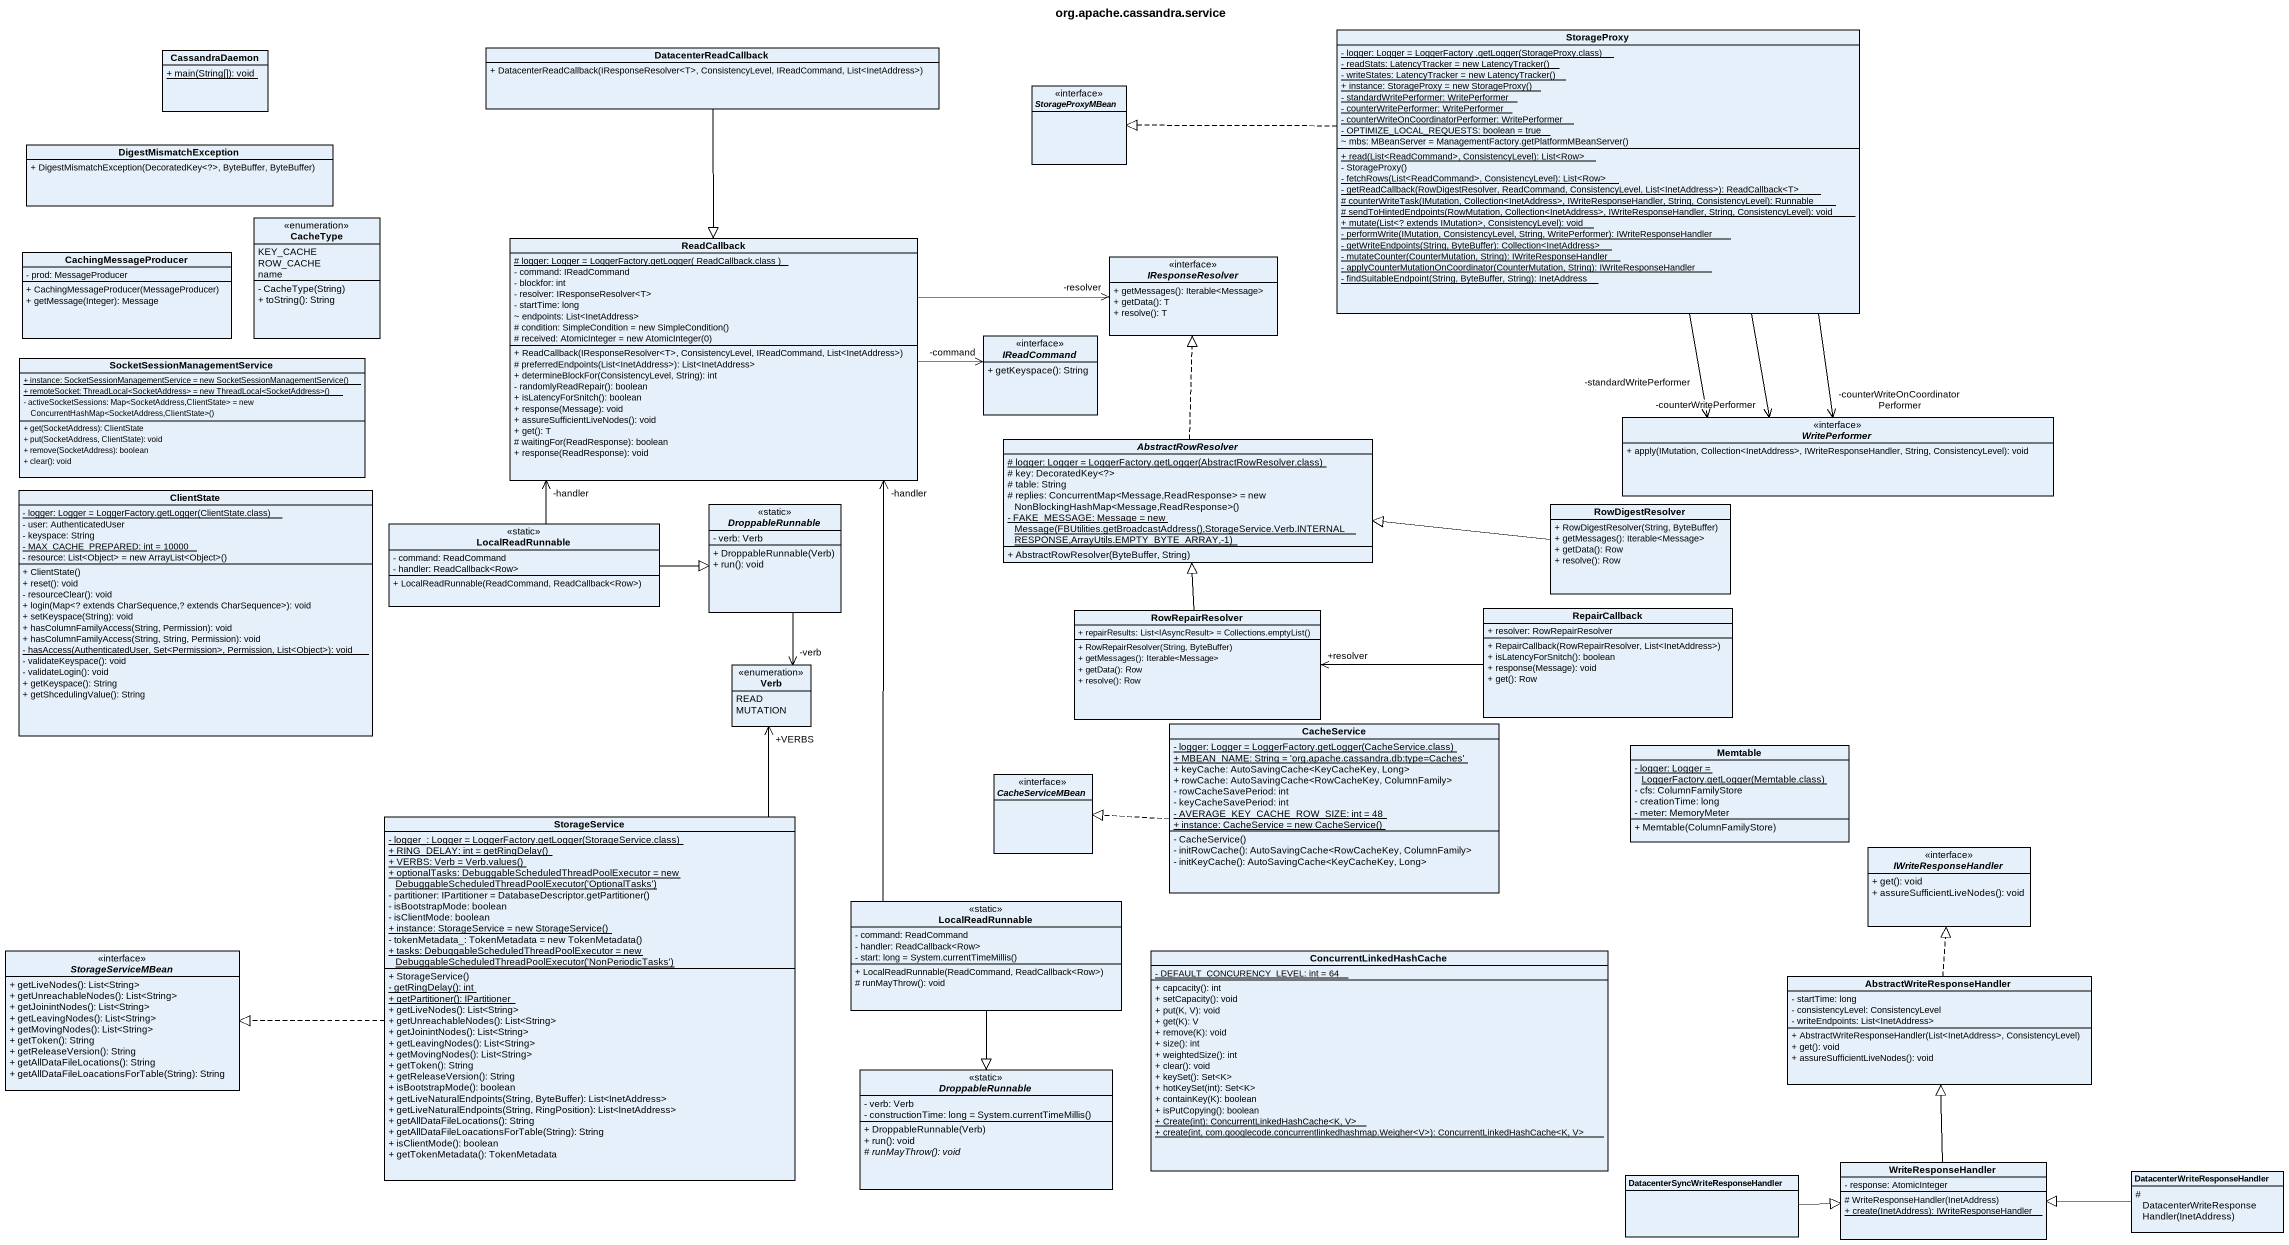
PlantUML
@startuml
title org.apache.cassandra.service
hide circle
hide empty members
skinparam classAttributeIconSize 0
class StorageProxy {
  {static} {field} - logger: Logger = LoggerFactory .getLogger(StorageProxy.class)
  {static} {field} - readStats: LatencyTracker = new LatencyTracker()
  {static} {field} - writeStates: LatencyTracker = new LatencyTracker()
  {static} {field} + instance: StorageProxy = new StorageProxy()
  {static} - standardWritePerformer: WritePerformer
  {static} - counterWritePerformer: WritePerformer
  {static} - counterWriteOnCoordinatorPerformer: WritePerformer
  {static} - OPTIMIZE_LOCAL_REQUESTS: boolean = true
  {field} ~ mbs: MBeanServer = ManagementFactory.getPlatformMBeanServer()
  {static} + read(List<ReadCommand>, ConsistencyLevel): List<Row>
  - StorageProxy()
  {static} - fetchRows(List<ReadCommand>, ConsistencyLevel): List<Row>
  {static} - getReadCallback(RowDigestResolver, ReadCommand, ConsistencyLevel, List<InetAddress>): ReadCallback<T>
  {static} # counterWriteTask(IMutation, Collection<InetAddress>, IWriteResponseHandler, String, ConsistencyLevel): Runnable
  {static} # sendToHintedEndpoints(RowMutation, Collection<InetAddress>, IWriteResponseHandler, String, ConsistencyLevel): void
  {static} + mutate(List<? extends IMutation>, ConsistencyLevel): void
  {static} - performWrite(IMutation, ConsistencyLevel, String, WritePerformer): IWriteResponseHandler
  {static} - getWriteEndpoints(String, ByteBuffer): Collection<InetAddress>
  {static} - mutateCounter(CounterMutation, String): IWriteResponseHandler
  {static} - applyCounterMutationOnCoordinator(CounterMutation, String): IWriteResponseHandler
  {static} - findSuitableEndpoint(String, ByteBuffer, String): InetAddress
}
class CassandraDaemon {
  {static} + main(String[]): void
}
class DatacenterReadCallback {
  + DatacenterReadCallback(IResponseResolver<T>, ConsistencyLevel, IReadCommand, List<InetAddress>)
}
interface StorageProxyMBean <<interface>>
class DigestMismatchException {
  + DigestMismatchException(DecoratedKey<?>, ByteBuffer, ByteBuffer)
}
enum CacheType {
  KEY_CACHE
  ROW_CACHE
  name
  - CacheType(String)
  + toString(): String
}
class ReadCallback {
  {static} {field} # logger: Logger = LoggerFactory.getLogger( ReadCallback.class )
  - command: IReadCommand
  - blockfor: int
  - resolver: IResponseResolver<T>
  - startTime: long
  ~ endpoints: List<InetAddress>
  {field} # condition: SimpleCondition = new SimpleCondition()
  {field} # received: AtomicInteger = new AtomicInteger(0)
  + ReadCallback(IResponseResolver<T>, ConsistencyLevel, IReadCommand, List<InetAddress>)
  # preferredEndpoints(List<InetAddress>): List<InetAddress>
  + determineBlockFor(ConsistencyLevel, String): int
  - randomlyReadRepair(): boolean
  + isLatencyForSnitch(): boolean
  + response(Message): void
  + assureSufficientLiveNodes(): void
  + get(): T
  # waitingFor(ReadResponse): boolean
  + response(ReadResponse): void
}
class CachingMessageProducer {
  - prod: MessageProducer
  + CachingMessageProducer(MessageProducer)
  + getMessage(Integer): Message
}
interface IResponseResolver <<interface>> {
  + getMessages(): Iterable<Message>
  + getData(): T
  + resolve(): T
}
class "SocketSessionManagementService" as SocketSessionManagementServi {
  {static} {field} + instance: SocketSessionManagementService = new SocketSessionManagementService()
  {static} {field} + remoteSocket: ThreadLocal<SocketAddress> = new ThreadLocal<SocketAddress>()
  {field} - activeSocketSessions: Map<SocketAddress,ClientState> = new ConcurrentHashMap<SocketAddress,ClientState>()
  + get(SocketAddress): ClientState
  + put(SocketAddress, ClientState): void
  + remove(SocketAddress): boolean
  + clear(): void
}
interface IReadCommand <<interface>> {
  + getKeyspace(): String
}
abstract class AbstractRowResolver {
  {static} {field} # logger: Logger = LoggerFactory.getLogger(AbstractRowResolver.class)
  # key: DecoratedKey<?>
  # table: String
  {field} # replies: ConcurrentMap<Message,ReadResponse> = new NonBlockingHashMap<Message,ReadResponse>()
  {static} {field} - FAKE_MESSAGE: Message = new Message(FBUtilities.getBroadcastAddress(),StorageService.Verb.INTERNAL_RESPONSE,ArrayUtils.EMPTY_BYTE_ARRAY,-1)
  + AbstractRowResolver(ByteBuffer, String)
}
interface WritePerformer <<interface>> {
  + apply(IMutation, Collection<InetAddress>, IWriteResponseHandler, String, ConsistencyLevel): void
}
class ClientState {
  {static} {field} - logger: Logger = LoggerFactory.getLogger(ClientState.class)
  - user: AuthenticatedUser
  - keyspace: String
  {static} - MAX_CACHE_PREPARED: int = 10000
  {field} - resource: List<Object> = new ArrayList<Object>()
  + ClientState()
  + reset(): void
  - resourceClear(): void
  + login(Map<? extends CharSequence,? extends CharSequence>): void
  + setKeyspace(String): void
  + hasColumnFamilyAccess(String, Permission): void
  + hasColumnFamilyAccess(String, String, Permission): void
  {static} - hasAccess(AuthenticatedUser, Set<Permission>, Permission, List<Object>): void
  - validateKeyspace(): void
  - validateLogin(): void
  + getKeyspace(): String
  + getShcedulingValue(): String
}
abstract class DroppableRunnable <<static>> {
  - verb: Verb
  + DroppableRunnable(Verb)
  + run(): void
}
class RowDigestResolver {
  + RowDigestResolver(String, ByteBuffer)
  + getMessages(): Iterable<Message>
  + getData(): Row
  + resolve(): Row
}
class LocalReadRunnable <<static>> {
  - command: ReadCommand
  - handler: ReadCallback<Row>
  + LocalReadRunnable(ReadCommand, ReadCallback<Row>)
}
class RowRepairResolver {
  {field} + repairResults: List<IAsyncResult> = Collections.emptyList()
  + RowRepairResolver(String, ByteBuffer)
  + getMessages(): Iterable<Message>
  + getData(): Row
  + resolve(): Row
}
class RepairCallback {
  + resolver: RowRepairResolver
  + RepairCallback(RowRepairResolver, List<InetAddress>)
  + isLatencyForSnitch(): boolean
  + response(Message): void
  + get(): Row
}
enum Verb {
  READ
  MUTATION
}
class CacheService {
  {static} {field} - logger: Logger = LoggerFactory.getLogger(CacheService.class)
  {static} + MBEAN_NAME: String = 'org.apache.cassandra.db:type=Caches'
  + keyCache: AutoSavingCache<KeyCacheKey, Long>
  + rowCache: AutoSavingCache<RowCacheKey, ColumnFamily>
  - rowCacheSavePeriod: int
  - keyCacheSavePeriod: int
  {static} - AVERAGE_KEY_CACHE_ROW_SIZE: int = 48
  {static} {field} + instance: CacheService = new CacheService()
  - CacheService()
  - initRowCache(): AutoSavingCache<RowCacheKey, ColumnFamily>
  - initKeyCache(): AutoSavingCache<KeyCacheKey, Long>
}
class Memtable {
  {static} {field} - logger: Logger = LoggerFactory.getLogger(Memtable.class)
  - cfs: ColumnFamilyStore
  - creationTime: long
  - meter: MemoryMeter
  + Memtable(ColumnFamilyStore)
}
interface CacheServiceMBean <<interface>>
class StorageService {
  {static} {field} - logger_: Logger = LoggerFactory.getLogger(StorageService.class)
  {static} {field} + RING_DELAY: int = getRingDelay()
  {static} {field} + VERBS: Verb = Verb.values()
  {static} {field} + optionalTasks: DebuggableScheduledThreadPoolExecutor = new DebuggableScheduledThreadPoolExecutor('OptionalTasks')
  {field} - partitioner: IPartitioner = DatabaseDescriptor.getPartitioner()
  - isBootstrapMode: boolean
  - isClientMode: boolean
  {static} {field} + instance: StorageService = new StorageService()
  {field} - tokenMetadata_: TokenMetadata = new TokenMetadata()
  {static} {field} + tasks: DebuggableScheduledThreadPoolExecutor = new DebuggableScheduledThreadPoolExecutor('NonPeriodicTasks')
  + StorageService()
  {static} - getRingDelay(): int
  {static} + getPartitioner(): IPartitioner
  + getLiveNodes(): List<String>
  + getUnreachableNodes(): List<String>
  + getJoinintNodes(): List<String>
  + getLeavingNodes(): List<String>
  + getMovingNodes(): List<String>
  + getToken(): String
  + getReleaseVersion(): String
  + isBootstrapMode(): boolean
  + getLiveNaturalEndpoints(String, ByteBuffer): List<InetAddress>
  + getLiveNaturalEndpoints(String, RingPosition): List<InetAddress>
  + getAllDataFileLocations(): String
  + getAllDataFileLoacationsForTable(String): String
  + isClientMode(): boolean
  + getTokenMetadata(): TokenMetadata
}
interface IWriteResponseHandler <<interface>> {
  + get(): void
  + assureSufficientLiveNodes(): void
}
class "LocalReadRunnable" as LocalReadRunnable_2 <<static>> {
  - command: ReadCommand
  - handler: ReadCallback<Row>
  {field} - start: long = System.currentTimeMillis()
  + LocalReadRunnable(ReadCommand, ReadCallback<Row>)
  # runMayThrow(): void
}
interface StorageServiceMBean <<interface>> {
  + getLiveNodes(): List<String>
  + getUnreachableNodes(): List<String>
  + getJoinintNodes(): List<String>
  + getLeavingNodes(): List<String>
  + getMovingNodes(): List<String>
  + getToken(): String
  + getReleaseVersion(): String
  + getAllDataFileLocations(): String
  + getAllDataFileLoacationsForTable(String): String
}
class ConcurrentLinkedHashCache {
  {static} - DEFAULT_CONCURENCY_LEVEL: int = 64
  + capcacity(): int
  + setCapacity(): void
  + put(K, V): void
  + get(K): V
  + remove(K): void
  + size(): int
  + weightedSize(): int
  + clear(): void
  + keySet(): Set<K>
  + hotKeySet(int): Set<K>
  + containKey(K): boolean
  + isPutCopying(): boolean
  {static} + Create(int): ConcurrentLinkedHashCache<K, V>
  {static} + create(int, com.googlecode.concurrentlinkedhashmap.Weigher<V>): ConcurrentLinkedHashCache<K, V>
}
class AbstractWriteResponseHandler {
  - startTime: long
  - consistencyLevel: ConsistencyLevel
  - writeEndpoints: List<InetAddress>
  + AbstractWriteResponseHandler(List<InetAddress>, ConsistencyLevel)
  + get(): void
  + assureSufficientLiveNodes(): void
}
abstract class "DroppableRunnable" as DroppableRunnable_2 <<static>> {
  - verb: Verb
  {field} - constructionTime: long = System.currentTimeMillis()
  + DroppableRunnable(Verb)
  + run(): void
  {abstract} # runMayThrow(): void
}
class "DatacenterSyncWriteResponseHandler" as DatacenterSyncWriteResponseH
class WriteResponseHandler {
  - response: AtomicInteger
  # WriteResponseHandler(InetAddress)
  {static} + create(InetAddress): IWriteResponseHandler
}
class "DatacenterWriteResponseHandler" as DatacenterWriteResponseHandl {
  # DatacenterWriteResponseHandler(InetAddress)
}
StorageProxy .left.|> StorageProxyMBean
StorageProxy --> "-counterWriteOnCoordinatorPerformer" WritePerformer
StorageProxy --> "-counterWritePerformer" WritePerformer
StorageProxy --> "-standardWritePerformer" WritePerformer
DatacenterReadCallback --|> ReadCallback
ReadCallback -right-> "-resolver" IResponseResolver
ReadCallback -right-> "-command" IReadCommand
AbstractRowResolver .up.|> IResponseResolver
DroppableRunnable --> "-verb" Verb
RowDigestResolver -left-|> AbstractRowResolver
LocalReadRunnable -up-> "-handler" ReadCallback
LocalReadRunnable -right-|> DroppableRunnable
RowRepairResolver -up-|> AbstractRowResolver
RepairCallback -left-> "+resolver" RowRepairResolver
CacheService .left.|> CacheServiceMBean
StorageService -up-> "+VERBS" Verb
StorageService .left.|> StorageServiceMBean
LocalReadRunnable_2 -up-> "-handler" ReadCallback
LocalReadRunnable_2 --|> DroppableRunnable_2
AbstractWriteResponseHandler .up.|> IWriteResponseHandler
DatacenterSyncWriteResponseH -right-|> WriteResponseHandler
WriteResponseHandler -up-|> AbstractWriteResponseHandler
DatacenterWriteResponseHandl -left-|> WriteResponseHandler
@enduml
